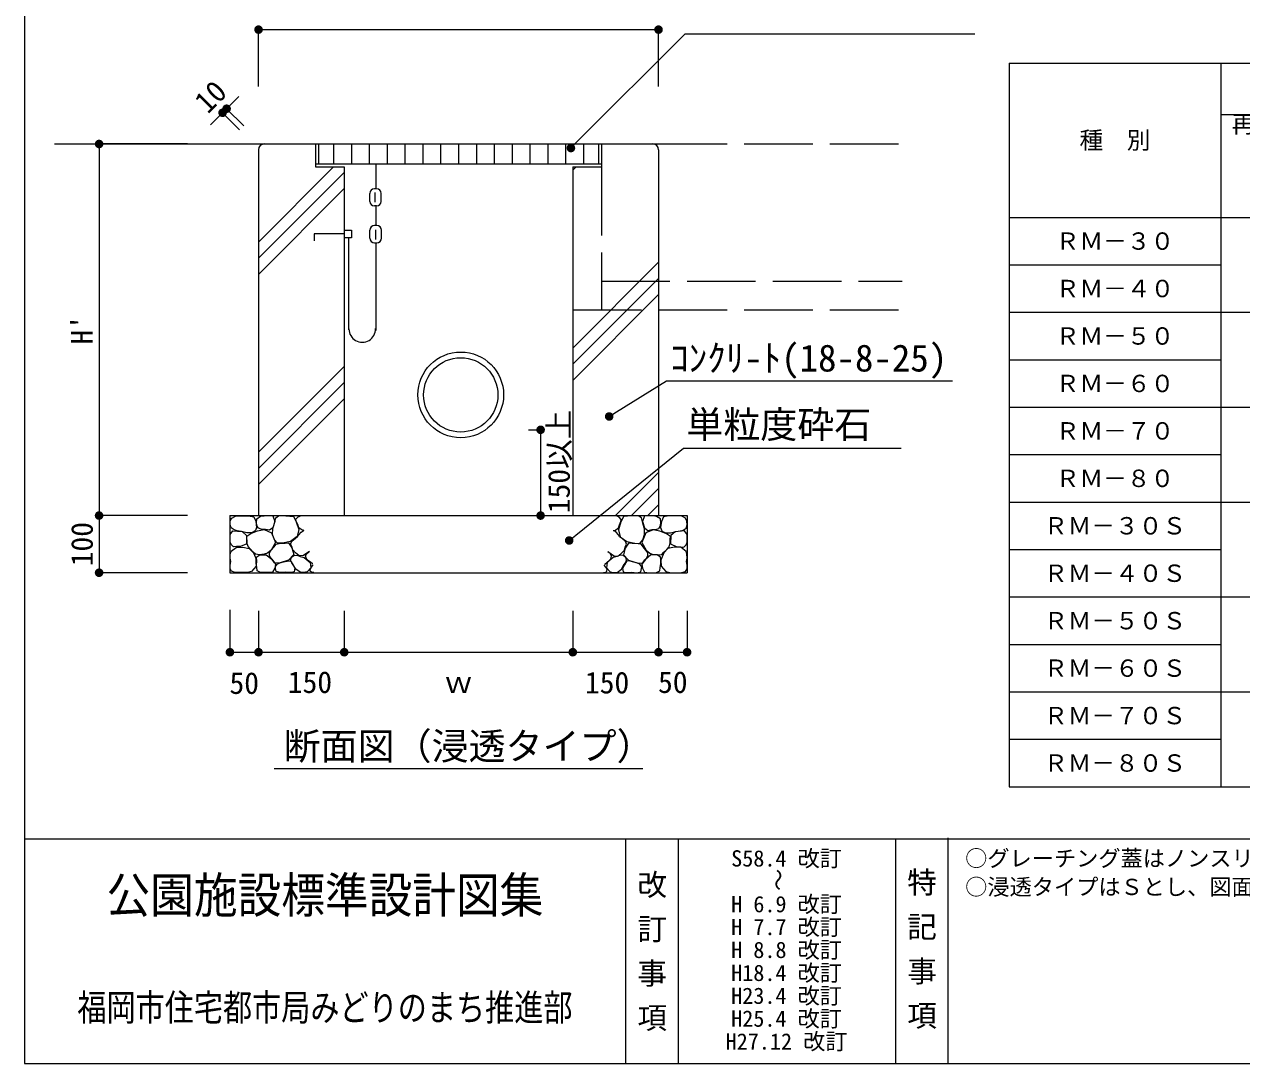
# Model space of a CAD drawing. Units: millimetres at full size, sheet at 1:20; some dimension numbers follow another scale. Extents: x 287 to 5764, y 4453 to 8186.
# Drawn here: x 287 to 2418, y 4453 to 6271 of the extents above; entities that cross this region are included whole.
import ezdxf
from ezdxf.enums import TextEntityAlignment as Align

# ---------------------------------------------------------------- set-up
doc = ezdxf.new("R2010")
doc.units = ezdxf.units.MM
doc.header["$LTSCALE"] = 20
doc.linetypes.add('DASHED', pattern=[7.5, 6, -1.5])
for name, color, linetype, lineweight in [('0_2', 7, 'Continuous', 13), ('_0-0_', 7, 'Continuous', 13), ('ハッチ', 4, 'Continuous', 13), ('寸法', 3, 'Continuous', 13), ('本体', 7, 'Continuous', 13)]:
    doc.layers.add(name, color=color, linetype=linetype, lineweight=lineweight)
doc.styles.add('@ＭＳ ゴシック', font='')
doc.styles.add('ＭＳ ゴシック', font='')
doc.styles.get('@ＭＳ ゴシック').set_extended_font_data('@MS Gothic')
doc.styles.get('ＭＳ ゴシック').set_extended_font_data('MS Gothic')

# ---------------------------------------------------------------- blocks, each defined once
blk = doc.blocks.new('filled_dot')
at = {"color": 0, "linetype": 'Continuous', "lineweight": -2, "const_width": 1.25}
blk.add_lwpolyline([(-0.625, 0, 1), (0.625, 0, 1)], format="xyb", close=True, dxfattribs=at)

msp = doc.modelspace()

# ---------------------------------------------------------------- linework, layer by layer
at = {"layer": '0_2'}
for p, q in [((2011.04, 6203.05), (2011.04, 4937.05)), ((2011.04, 6203.05), (5687.14, 6203.05)), ((2381.04, 6203.05), (2381.04, 4937.05)), ((2381.04, 6113.05), (5687.14, 6113.05)), ((2011.04, 5933.05), (5687.14, 5933.05)), ((2011.04, 5850.05), (2381.04, 5850.05)), ((2011.04, 5767.05), (2751.04, 5767.05)), ((2011.04, 5684.05), (2381.04, 5684.05)), ((2011.04, 5601.05), (2751.04, 5601.05)), ((2011.04, 5518.05), (2381.04, 5518.05)), ((2011.04, 4937.05), (5687.14, 4937.05))]:
    msp.add_line(p, q, dxfattribs=at)
at = {"layer": '_0-0_'}
for p, q in [((2011.04, 5435.05), (5687.14, 5435.05)), ((2011.04, 5352.05), (2381.04, 5352.05)), ((2011.04, 5269.05), (2751.04, 5269.05)), ((2011.04, 5186.05), (2381.04, 5186.05)), ((2011.04, 5103.05), (2751.04, 5103.05)), ((2011.04, 5020.05), (2381.04, 5020.05)), ((1339.45, 4845.85), (1339.45, 4452.69)), ((1431.37, 4845.85), (1431.37, 4452.69)), ((1811.69, 4845.85), (1811.69, 4452.69)), ((1903.62, 4847.76), (1903.62, 4452.69))]:
    msp.add_line(p, q, dxfattribs=at)
at = {"layer": '_0-0_', "color": 6}
msp.add_line((287.33, 4845.85), (5763.59, 4845.85), dxfattribs=at)
msp.add_lwpolyline([(5763.59, 8076.32), (287.33, 8076.32), (287.33, 4452.69), (5763.59, 4452.69)], close=True, dxfattribs=at)
at = {"layer": 'ハッチ'}
for p, q in [((697.15, 5889.92), (828.64, 6021.41)), ((697.15, 5861.64), (847.15, 6011.64)), ((697.15, 5833.35), (847.15, 5983.35)), ((1247.15, 5704.53), (1397.15, 5854.53)), ((1247.15, 5676.25), (1397.15, 5826.25)), ((1247.15, 5647.96), (1397.15, 5797.96)), ((697.15, 5522.23), (847.15, 5672.23)), ((697.15, 5493.94), (847.15, 5643.94)), ((697.15, 5465.66), (847.15, 5615.66)), ((1321.73, 5411.41), (1397.15, 5486.84)), ((1350.01, 5411.41), (1397.15, 5458.55)), ((1378.3, 5411.41), (1397.15, 5430.27))]:
    msp.add_line(p, q, dxfattribs=at)
for points in [[(689.1, 5383.15), (684.53, 5381.41), (676.49, 5381.19), (667.35, 5383.59), (659.52, 5384.67), (654.31, 5386.41), (649.3, 5389.67), (647.4, 5395.34), (647.73, 5401.98), (650.39, 5406.84), (656.91, 5410.53), (664.96, 5411.18), (671.9, 5411.19), (682.58, 5410.53), (688.88, 5409.23), (692.58, 5401.4), (693.88, 5390.54), (691.71, 5385.11)], [(709.12, 5387.18), (702.03, 5387.43), (696.97, 5389.2), (693.93, 5394.26), (693.43, 5399.57), (693.93, 5405.89), (700.77, 5410.19), (707.1, 5410.95), (714.04, 5411.28), (722.03, 5410.95), (725.57, 5401.09), (722.03, 5390.21), (716.46, 5385.66)], [(725.07, 5369.22), (721.78, 5378.33), (722.03, 5388.7), (724.31, 5395.78), (726.08, 5402.86), (727.34, 5407.41), (732.15, 5410.7), (737.66, 5411.32), (744.81, 5410.95), (751.9, 5410.45), (758.22, 5410.45), (763.29, 5400.58), (767.59, 5386.93), (764.55, 5374.53), (752.91, 5366.19), (738.99, 5363.15), (730.38, 5362.9)], [(1369.61, 5368.97), (1372.9, 5378.08), (1372.65, 5388.45), (1370.37, 5395.53), (1368.6, 5402.61), (1367.33, 5407.16), (1362.52, 5410.45), (1357.02, 5411.07), (1349.87, 5410.7), (1342.78, 5410.2), (1336.45, 5410.2), (1331.39, 5400.33), (1327.09, 5386.68), (1330.12, 5374.28), (1341.77, 5365.94), (1355.69, 5362.9), (1364.29, 5362.65)], [(1385.55, 5386.93), (1392.64, 5387.18), (1397.7, 5388.95), (1400.74, 5394.01), (1401.25, 5399.32), (1400.74, 5405.65), (1393.91, 5409.94), (1387.58, 5410.7), (1380.63, 5411.03), (1372.65, 5410.7), (1369.1, 5400.84), (1372.65, 5389.96), (1378.21, 5385.41)], [(1405.58, 5382.9), (1410.14, 5381.16), (1418.19, 5380.95), (1427.32, 5383.34), (1435.15, 5384.42), (1440.37, 5386.16), (1445.37, 5389.42), (1447.27, 5395.09), (1446.94, 5401.73), (1444.28, 5406.59), (1437.76, 5410.28), (1429.71, 5410.93), (1422.78, 5410.94), (1412.1, 5410.28), (1405.79, 5408.98), (1402.1, 5401.16), (1400.79, 5390.29), (1402.97, 5384.86)], [(658.62, 5357.15), (653.3, 5356.53), (649.24, 5360.59), (647.4, 5365.08), (647.67, 5371.72), (647.45, 5378.42), (652.05, 5384.97), (668.63, 5383.4), (676.13, 5376.53), (676.45, 5362.15), (665.5, 5357.15)], [(707.02, 5343.79), (698.98, 5342.89), (691.84, 5343.79), (687.97, 5347.36), (682.9, 5352.41), (679.03, 5357.17), (676.95, 5363.72), (676.95, 5370.27), (676.65, 5375.32), (683.8, 5379.79), (695.11, 5384.55), (707.02, 5386.93), (720, 5381.36), (726.84, 5364.42), (719.23, 5350.93), (712.68, 5345.87)], [(1387.65, 5343.54), (1395.69, 5342.64), (1402.84, 5343.54), (1406.71, 5347.11), (1411.77, 5352.17), (1415.64, 5356.93), (1417.73, 5363.47), (1417.73, 5370.02), (1418.02, 5375.07), (1410.88, 5379.54), (1399.56, 5384.3), (1387.65, 5386.68), (1374.67, 5381.11), (1367.84, 5364.17), (1375.45, 5350.68), (1382, 5345.62)], [(1436.06, 5356.9), (1441.37, 5356.28), (1445.44, 5360.34), (1447.27, 5364.83), (1447, 5371.47), (1447.22, 5378.17), (1442.62, 5384.72), (1426.05, 5383.16), (1418.54, 5376.28), (1418.23, 5361.9), (1429.18, 5356.9)], [(656.51, 5311.85), (650.07, 5313.9), (647.5, 5318.53), (647.38, 5324.74), (648.53, 5331.14), (647.31, 5336.91), (647.76, 5344.03), (649.3, 5348.89), (657.79, 5355.84), (669.64, 5356.1), (680.97, 5353.78), (688.18, 5346.32), (693.32, 5333.71), (693.07, 5323.17), (684.57, 5313.65), (677.88, 5311.85), (667.84, 5311.59)], [(721.27, 5334.32), (718.74, 5337.35), (716.21, 5341.15), (716.46, 5346.46), (719.5, 5351.01), (724.56, 5356.83), (728.1, 5361.38), (733.17, 5362.39), (743.54, 5362.9), (749.87, 5363.66), (755.69, 5354.81), (758.98, 5343.17), (749.87, 5333.56), (733.17, 5328.25), (725.07, 5328.76)], [(1373.41, 5334.07), (1375.94, 5337.11), (1378.47, 5340.9), (1378.21, 5346.21), (1375.18, 5350.76), (1370.12, 5356.58), (1366.57, 5361.13), (1361.51, 5362.14), (1351.13, 5362.65), (1344.8, 5363.41), (1338.98, 5354.56), (1335.69, 5342.92), (1344.8, 5333.31), (1361.51, 5328), (1369.61, 5328.51)], [(1438.17, 5311.6), (1444.61, 5313.65), (1447.18, 5318.29), (1447.3, 5324.49), (1446.15, 5330.89), (1447.37, 5336.66), (1446.92, 5343.78), (1445.38, 5348.64), (1436.88, 5355.59), (1425.04, 5355.85), (1413.71, 5353.53), (1406.5, 5346.07), (1401.35, 5333.46), (1401.61, 5322.92), (1410.1, 5313.4), (1416.8, 5311.6), (1426.84, 5311.34)], [(694.48, 5321.06), (693.31, 5327.82), (693.31, 5334.35), (694.25, 5339.02), (699.61, 5342.75), (710.81, 5342.98), (720.38, 5335.05), (726.68, 5326.42), (725.75, 5319.66), (721.78, 5312.43), (713.61, 5311.73), (700.78, 5311.97), (694.95, 5315)], [(727.07, 5318.95), (726.83, 5322.06), (729.94, 5326.36), (734.48, 5328.51), (740.7, 5330.42), (747.16, 5331.86), (753.14, 5332.34), (756.96, 5325.65), (760.79, 5319.19), (759.59, 5313.22), (754.09, 5312.02), (744.76, 5312.5), (735.2, 5311.54), (728.26, 5313.46)], [(759.14, 5323.74), (755.55, 5328.76), (753.4, 5333.54), (754.84, 5338.56), (759.14, 5341.66), (764.64, 5342.38), (770.14, 5339.99), (776.84, 5338.08), (787.36, 5329.47), (788.8, 5320.15), (782.34, 5313.22), (776.12, 5312.03), (770.14, 5312.27), (762.49, 5317.76)], [(1335.53, 5323.49), (1339.12, 5328.51), (1341.28, 5333.29), (1339.84, 5338.31), (1335.53, 5341.41), (1330.03, 5342.13), (1324.53, 5339.74), (1317.84, 5337.83), (1307.31, 5329.23), (1305.88, 5319.91), (1312.34, 5312.97), (1318.55, 5311.78), (1324.53, 5312.02), (1332.19, 5317.52)], [(1367.61, 5318.7), (1367.85, 5321.81), (1364.74, 5326.11), (1360.19, 5328.26), (1353.98, 5330.18), (1347.52, 5331.61), (1341.54, 5332.09), (1337.71, 5325.4), (1333.89, 5318.94), (1335.08, 5312.97), (1340.58, 5311.77), (1349.91, 5312.25), (1359.48, 5311.3), (1366.41, 5313.21)], [(1400.2, 5320.81), (1401.36, 5327.57), (1401.36, 5334.1), (1400.43, 5338.77), (1395.06, 5342.5), (1383.86, 5342.73), (1374.29, 5334.8), (1367.99, 5326.18), (1368.93, 5319.41), (1372.89, 5312.18), (1381.06, 5311.48), (1393.9, 5311.72), (1399.73, 5314.75)]]:
    msp.add_lwpolyline(points, close=True, dxfattribs=at)
for points in [[(765.81, 5395.67), (763.18, 5401.17), (762.7, 5404.99), (766.53, 5409.06), (770.04, 5410.55)], [(776.55, 5385.73), (774.42, 5385.16), (767.49, 5390.18), (765.81, 5395.67)], [(1318.13, 5385.48), (1320.25, 5384.91), (1327.19, 5389.93), (1328.86, 5395.43)], [(1328.86, 5395.43), (1331.49, 5400.92), (1331.97, 5404.75), (1328.14, 5408.81), (1324.64, 5410.3)], [(761.77, 5346.2), (756.99, 5351.22), (755.79, 5356.24), (753.4, 5361.5), (755.55, 5366.52), (761.05, 5371.3), (765.6, 5374.64), (767.51, 5377.99), (771.82, 5382.53), (775.16, 5384.68), (776.7, 5385.16)], [(1332.9, 5345.96), (1337.69, 5350.97), (1338.88, 5355.99), (1341.28, 5361.25), (1339.12, 5366.27), (1333.62, 5371.05), (1329.08, 5374.4), (1327.16, 5377.74), (1322.86, 5382.28), (1319.51, 5384.43), (1317.98, 5384.91)], [(786.26, 5348.71), (774.45, 5340.71), (767.51, 5341.42), (761.77, 5346.2)], [(787.86, 5329.62), (784.6, 5332.29), (781.04, 5335.7), (779.56, 5340.89), (781.49, 5344.89), (785.05, 5347.71), (786.29, 5348.59)], [(1306.81, 5329.37), (1310.07, 5332.04), (1313.63, 5335.45), (1315.12, 5340.64), (1313.19, 5344.64), (1309.63, 5347.46), (1308.39, 5348.34)], [(1308.42, 5348.46), (1320.23, 5340.46), (1327.16, 5341.18), (1332.9, 5345.96)], [(792, 5326.81), (791.72, 5326.81), (787.86, 5329.62)], [(1302.67, 5326.56), (1302.95, 5326.56), (1306.81, 5329.37)], [(793.8, 5311.84), (790.24, 5311.84), (787.72, 5314.36), (787.57, 5317.32), (789.64, 5321.17), (792.46, 5324.73), (792.53, 5324.78)], [(1300.88, 5311.59), (1304.44, 5311.59), (1306.96, 5314.11), (1307.11, 5317.07), (1305.03, 5320.93), (1302.21, 5324.48), (1302.14, 5324.53)]]:
    msp.add_lwpolyline(points, dxfattribs=at)
at = {"layer": '寸法', "color": 1}
for p, q in [((697.15, 6261.41), (1397.15, 6261.41)), ((697.15, 6162.11), (697.15, 6261.41)), ((1397.15, 6162.11), (1397.15, 6261.41)), ((662.53, 6144.31), (613.04, 6094.81)), ((664.1, 6086.18), (634.25, 6116.03)), ((671.17, 6093.25), (641.32, 6123.1)), ((418.12, 6061.41), (418.12, 5411.41)), ((573.14, 6061.41), (418.12, 6061.41)), ((1169.83, 5561.41), (1190.8, 5561.41)), ((1190.8, 5561.41), (1190.8, 5411.41)), ((573.14, 5411.41), (418.12, 5411.41)), ((418.12, 5411.41), (418.12, 5311.41)), ((573.14, 5411.41), (418.12, 5411.41)), ((1169.83, 5411.41), (1190.8, 5411.41)), ((573.14, 5311.41), (418.12, 5311.41)), ((647.08, 5246.44), (647.08, 5172.37)), ((697.15, 5244.77), (697.15, 5172.37)), ((697.15, 5244.77), (697.15, 5172.37)), ((847.15, 5244.77), (847.15, 5172.37)), ((847.15, 5244.77), (847.15, 5172.37)), ((1247.15, 5244.77), (1247.15, 5172.37)), ((1247.15, 5244.77), (1247.15, 5172.37)), ((1397.15, 5244.77), (1397.15, 5172.37)), ((1397.15, 5244.77), (1397.15, 5172.37)), ((1447.15, 5244.77), (1447.15, 5172.37)), ((647.08, 5172.37), (697.15, 5172.37)), ((697.15, 5172.37), (847.15, 5172.37)), ((847.15, 5172.37), (1247.15, 5172.37)), ((1247.15, 5172.37), (1397.15, 5172.37)), ((1397.15, 5172.37), (1447.15, 5172.37))]:
    msp.add_line(p, q, dxfattribs=at)
at = {"layer": '寸法'}
msp.add_line((724.81, 4969.01), (1369.5, 4969.01), dxfattribs=at)
at = {"layer": '寸法', "color": 1}
for points in [[(1243.83, 6054.27), (1254.43, 6064.88), (1443.83, 6254.27), (1950.89, 6254.27)], [(1310.86, 5584.77), (1323.58, 5592.72), (1410.86, 5647.32), (1911.47, 5647.32)], [(1240.86, 5367.84), (1252.54, 5377.26), (1440.86, 5529.23), (1821.74, 5529.23)]]:
    msp.add_lwpolyline(points, dxfattribs=at)
at = {"layer": '本体'}
for p, q in [((340.29, 6061.41), (707.15, 6061.41)), ((697.15, 6051.41), (697.15, 5411.41)), ((707.15, 6061.41), (1397.15, 6061.41)), ((797.15, 6061.41), (797.15, 6021.41)), ((802.15, 6061.41), (802.15, 6026.41)), ((828.4, 6061.41), (828.4, 6026.41)), ((859.65, 6061.41), (859.65, 6026.41)), ((890.9, 6061.41), (890.9, 6026.41)), ((922.15, 6061.41), (922.15, 6026.41)), ((953.4, 6061.41), (953.4, 6026.41)), ((984.65, 6061.41), (984.65, 6026.41)), ((1015.9, 6061.41), (1015.9, 6026.41)), ((1047.15, 6061.41), (1047.15, 6026.41)), ((1078.4, 6061.41), (1078.4, 6026.41)), ((1109.65, 6061.41), (1109.65, 6026.41)), ((1140.9, 6061.41), (1140.9, 6026.41)), ((1172.15, 6061.41), (1172.15, 6026.41)), ((1203.4, 6061.41), (1203.4, 6026.41)), ((1234.65, 6061.41), (1234.65, 6026.41)), ((1265.9, 6061.41), (1265.9, 6026.41)), ((1292.15, 6061.41), (1292.15, 6026.41)), ((1297.15, 6061.41), (1297.15, 6021.41)), ((1397.15, 6051.45), (1397.15, 5411.41)), ((797.15, 6026.41), (1297.15, 6026.41)), ((797.15, 6021.41), (847.15, 6021.41)), ((847.15, 6021.41), (847.15, 5411.41)), ((902.19, 6026.83), (902.19, 5982.96)), ((1247.15, 6021.41), (1247.15, 5411.41)), ((1247.15, 6021.41), (1297.15, 6021.41)), ((1247.15, 6015.66), (1252.9, 6021.41)), ((891.86, 5960.96), (891.86, 5974.96)), ((903.86, 5982.96), (899.86, 5982.96)), ((900.75, 5976.6), (900.75, 5959.63)), ((911.86, 5960.96), (911.86, 5974.96)), ((903.86, 5952.96), (899.86, 5952.96)), ((902.19, 5952.96), (902.19, 5918.74)), ((794.66, 5903.95), (794.66, 5892.16)), ((847.51, 5903.95), (794.66, 5903.95)), ((847.51, 5897.16), (847.51, 5910.37)), ((847.51, 5910.37), (859.65, 5910.37)), ((859.65, 5910.37), (859.65, 5897.16)), ((892.19, 5896.74), (892.19, 5910.74)), ((904.19, 5918.74), (900.19, 5918.74)), ((902.11, 5911.42), (902.11, 5894.45)), ((912.19, 5896.74), (912.19, 5910.74)), ((859.65, 5897.16), (847.51, 5897.16)), ((855.29, 5736.05), (855.29, 5897.3)), ((900.19, 5888.74), (904.19, 5888.74)), ((902.19, 5888.74), (902.19, 5875.19)), ((902.19, 5875.19), (902.19, 5735.34)), ((647.15, 5411.41), (1447.15, 5411.41)), ((647.15, 5411.41), (647.15, 5311.41)), ((1447.15, 5411.41), (1447.15, 5311.41)), ((647.15, 5311.41), (1447.15, 5311.41))]:
    msp.add_line(p, q, dxfattribs=at)
at = {"layer": '本体', "linetype": 'DASHED'}
for p, q in [((1397.15, 6061.41), (1823.7, 6061.41)), ((1297.15, 6021.41), (1297.15, 5771.41)), ((1297.15, 5821.41), (1823.7, 5821.41)), ((1247.15, 5771.41), (1823.7, 5771.41))]:
    msp.add_line(p, q, dxfattribs=at)
at = {"layer": '本体'}
for radius in [75, 65]:
    msp.add_circle((1051.01, 5622.53), radius, dxfattribs=at)
for centre, radius, start, end in [((707.15, 6051.41), 10, 90, 180), ((1387.15, 6051.41), 10, 0, 90), ((899.86, 5974.96), 8, 90, 180), ((903.86, 5974.96), 8, 0, 90), ((899.86, 5960.96), 8, 180, 270), ((903.86, 5960.96), 8, 270, 0), ((900.19, 5910.74), 8, 90, 180), ((904.19, 5910.74), 8, 0, 90), ((900.19, 5896.74), 8, 180, 270), ((904.19, 5896.74), 8, 270, 0), ((878.69, 5738.02), 23.39, 180.23745, 0.81697)]:
    msp.add_arc(centre, radius, start, end, dxfattribs=at)

# ---------------------------------------------------------------- block references
at = {"layer": '寸法', "color": 1, "xscale": 6, "yscale": 6}
for p in [(697.15, 6261.41), (647.08, 5172.37), (697.15, 5172.37), (847.15, 5172.37), (1247.15, 5172.37), (1397.15, 5172.37)]:
    msp.add_blockref('filled_dot', p, dxfattribs=at)
for p, rotation in [((1397.15, 6261.41), 180), ((634.25, 6116.03), 225), ((641.32, 6123.1), 45), ((418.12, 6061.41), 270), ((1243.83, 6054.27), 45), ((1310.86, 5584.77), 32), ((1190.8, 5561.41), 270), ((418.12, 5411.41), 90), ((418.12, 5411.41), 270), ((1190.8, 5411.41), 90), ((1240.86, 5367.84), 38.9), ((418.12, 5311.41), 90), ((697.15, 5172.37), 180), ((847.15, 5172.37), 180), ((1247.15, 5172.37), 180), ((1397.15, 5172.37), 180), ((1447.15, 5172.37), 180)]:
    msp.add_blockref('filled_dot', p, dxfattribs=dict(at, rotation=rotation))

# ---------------------------------------------------------------- texts
at = {"layer": '_0-0_', "style": 'ＭＳ ゴシック'}
msp.add_text('再生ｸﾗｯｼｬｰﾗﾝ基礎', height=30.38, dxfattribs=at).set_placement((2400.28, 6111.61), align=Align.TOP_LEFT)
for s, p in [('種\u3000別', (2196.04, 6068.05)), ('ＲＭ－３０', (2196.04, 5891.55)), ('ＲＭ－４０', (2196.04, 5808.55)), ('ＲＭ－５０', (2196.04, 5725.55)), ('ＲＭ－６０', (2196.04, 5642.55)), ('ＲＭ－７０', (2196.04, 5559.55)), ('ＲＭ－８０', (2196.04, 5476.55)), ('ＲＭ－３０Ｓ', (2196.04, 5393.55)), ('ＲＭ－４０Ｓ', (2196.04, 5310.55)), ('ＲＭ－５０Ｓ', (2196.04, 5227.55)), ('ＲＭ－６０Ｓ', (2196.04, 5144.55)), ('ＲＭ－７０Ｓ', (2196.04, 5061.55)), ('ＲＭ－８０Ｓ', (2196.04, 4978.55))]:
    msp.add_text(s, height=30.38, dxfattribs=at).set_placement(p, align=Align.MIDDLE_CENTER)
at = {"layer": '_0-0_', "style": '@ＭＳ ゴシック'}
for s, p in [('特 記 事 項', (1857.66, 4653.9)), ('改 訂 事 項', (1385.41, 4649.98))]:
    msp.add_text(s, height=37.98, rotation=270, dxfattribs=at).set_placement(p, align=Align.MIDDLE_CENTER)
at = {"layer": '_0-0_', "style": 'ＭＳ ゴシック'}
for s, height, width, p in [('公園施設標準設計図集', 62.28, 0.9, (813.39, 4747.56)), ('福岡市住宅都市局みどりのまち推進部', 46.71, 0.8, (813.39, 4550.98))]:
    msp.add_text(s, height=height, dxfattribs=dict(at, width=width)).set_placement(p, align=Align.MIDDLE_CENTER)
at = {"layer": '寸法', "color": 1, "style": 'ＭＳ ゴシック'}
for s, rotation, p in [('10', 45, (613.04, 6144.31)), ("H'", 90, (388.12, 5736.41)), ('150以上', 90, (1222.92, 5506.06)), ('100', 90, (388.12, 5361.41))]:
    msp.add_text(s, height=37.98, rotation=rotation, dxfattribs=at).set_placement(p, align=Align.MIDDLE_CENTER)
at = {"layer": '寸法', "style": 'ＭＳ ゴシック'}
for s, p in [('ｺﾝｸﾘ-ﾄ(18-8-25)', (1417.61, 5649.1)), ('単粒度砕石', (1445.75, 5532.74)), ('断面図（浸透タイプ）', (741.02, 4970.15))]:
    msp.add_text(s, height=47.47, dxfattribs=at).set_placement(p, align=Align.BOTTOM_LEFT)
at = {"layer": '寸法', "color": 1, "style": 'ＭＳ ゴシック'}
for s, p in [('50', (672.15, 5118.43)), ('150', (787.15, 5119.99)), ('150', (1307.15, 5119.29)), ('50', (1422.15, 5120.06)), ('ｗ', (1047.15, 5119.95))]:
    msp.add_text(s, height=37.98, dxfattribs=at).set_placement(p, align=Align.MIDDLE_CENTER)
at = {"layer": '本体', "style": 'ＭＳ ゴシック'}
for s, p in [('S58.4 改訂', (1621.29, 4811.7)), ('H 6.9 改訂', (1621.29, 4731.7)), ('H 7.7 改訂', (1621.29, 4691.7)), ('H 8.8 改訂', (1621.29, 4651.7)), ('H18.4 改訂', (1621.29, 4611.5)), ('H23.4 改訂', (1621.29, 4571.5)), ('H25.4 改訂', (1621.29, 4531.5)), ('H27.12 改訂', (1621.29, 4491.5))]:
    msp.add_text(s, height=28.48, dxfattribs=at).set_placement(p, align=Align.MIDDLE_CENTER)
for s, p in [('○グレーチング蓋はノンスリップ型とする。', (1933.79, 4826.07)), ('○浸透タイプはＳとし、図面特記により記号の末尾に表示する。\u3000例：RM-30S', (1933.79, 4776.07))]:
    msp.add_text(s, height=28.48, dxfattribs=at).set_placement(p, align=Align.TOP_LEFT)
msp.add_text('～', height=28.48, rotation=270, dxfattribs=at).set_placement((1606.29, 4774.2), align=Align.MIDDLE_CENTER)

doc.saveas('drawing.dxf')
